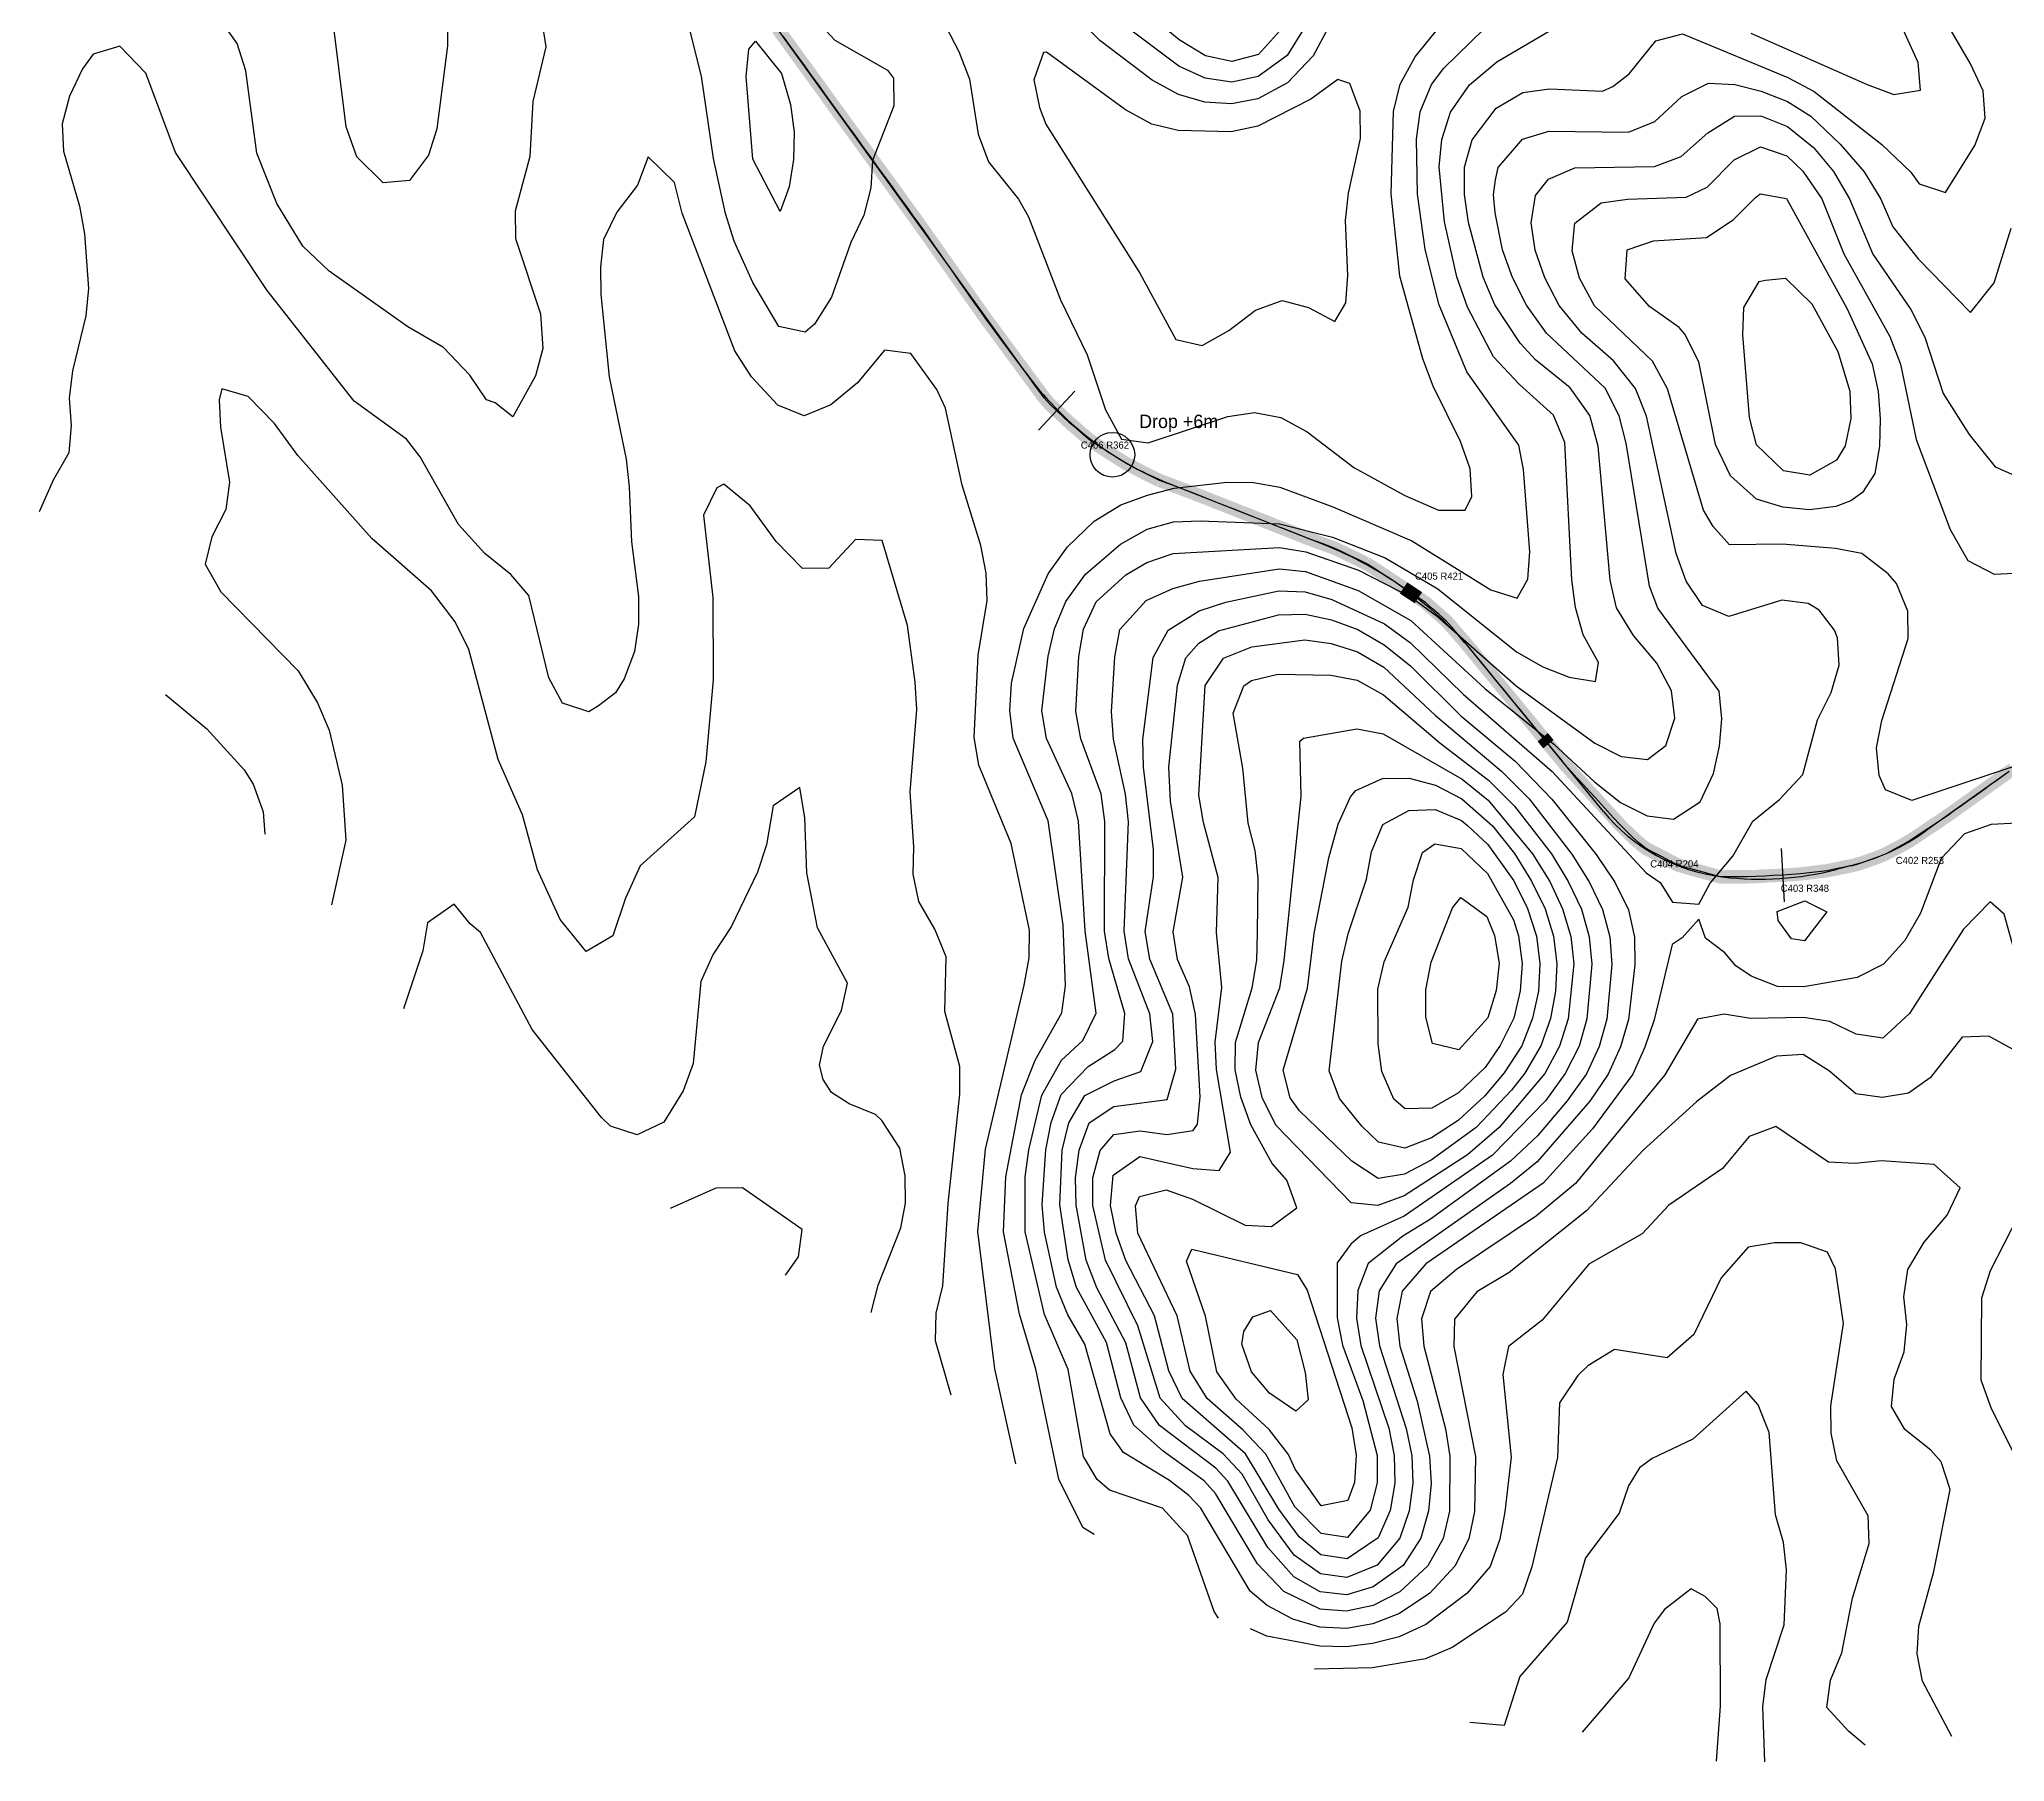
# Model space of a CAD drawing. Header units: metres. Extents: x 697254 to 930473, y 8023396 to 8227001.
# Drawn here: x 747566 to 749770, y 8187150 to 8189080 of the extents above; entities that cross this region are included whole.
import ezdxf

# ---------------------------------------------------------------- set-up
doc = ezdxf.new("R2010")
doc.units = ezdxf.units.M
for name, color, linetype in [('ALIGNMENT_FITTED', 4, 'Continuous'), ('CENTRELINE', 7, 'Continuous'), ('CHAINAGE', 7, 'Continuous'), ('CONTOUR_10M', 33, 'Continuous'), ('CONTOUR_INDEX_50M', 34, 'Continuous'), ('CURVE_LABELS', 4, 'Continuous'), ('GRADE_0-4', 3, 'Continuous'), ('GRADE_4-6', 2, 'Continuous'), ('GRADE_6-8', 30, 'Continuous'), ('GRADE_GT8', 1, 'Continuous'), ('PROFILE_FLAGS', 6, 'Continuous')]:
    doc.layers.add(name, color=color, linetype=linetype)

msp = doc.modelspace()

# ---------------------------------------------------------------- linework, layer by layer
at = {"layer": 'ALIGNMENT_FITTED'}
for p, q in [((748671.8, 8188707.4), (748247.4, 8189295.5)), ((749006, 8188514.1), (748832.4, 8188582.6)), ((749319.8, 8188214.9), (749177.3, 8188389.1)), ((749774.7, 8188259.5), (749681.3, 8188193)), ((749597.3, 8188154), (749581, 8188149.8))]:
    msp.add_line(p, q, dxfattribs=at)
for centre, radius, start, end in [((748965.1, 8188919), 361.6, -144.184, -111.5253), ((748851.5, 8188122.6), 420.9, 39.2849, 68.4747), ((749477.8, 8188344.3), 204.2, -140.7151, -96.8638), ((749534.8, 8188398.8), 252.6, -75.6596, -54.5382), ((749495, 8188486.5), 347.5, -96.8638, -75.6596)]:
    msp.add_arc(centre, radius, start, end, dxfattribs=at)
at = {"layer": 'CENTRELINE'}
msp.add_polyline3d([(749770.5, 8188256.6, 1098.7), (749762.4, 8188250.8, 1098.5), (749754.2, 8188245, 1098.2), (749746.1, 8188239.1, 1097.7), (749737.9, 8188233.3, 1097.1), (749729.8, 8188227.5, 1096.4), (749721.7, 8188221.7, 1095.6), (749713.5, 8188215.8, 1095), (749705.4, 8188210.1, 1094.5), (749697.1, 8188204.5, 1094.4), (749688.7, 8188198.9, 1094.6), (749680.4, 8188193.4, 1095.1), (749672.1, 8188187.8, 1096.3), (749663.8, 8188182.2, 1097.6), (749655.1, 8188177.3, 1098), (749646.3, 8188172.6, 1098.6), (749637.5, 8188167.9, 1099.6), (749628.3, 8188163.9, 1099.5), (749618.9, 8188160.5, 1099), (749609.5, 8188157.2, 1098.6), (749599.9, 8188154.5, 1098.2), (749590.1, 8188152.5, 1097.7), (749580.3, 8188150.4, 1097.3), (749570.5, 8188148.4, 1097.1), (749560.5, 8188147.2, 1097), (749550.6, 8188146, 1096.9), (749540.7, 8188144.8, 1097.1), (749530.7, 8188144.1, 1097.4), (749520.7, 8188143.5, 1097.8), (749510.7, 8188143, 1097.3), (749500.7, 8188142.5, 1096.3), (749490.8, 8188141.9, 1095.2), (749480.8, 8188141.6, 1093.8), (749470.8, 8188141.6, 1092.3), (749460.8, 8188141.6, 1090.7), (749450.8, 8188141.5, 1089.7), (749441.1, 8188144.2, 1088.8), (749431.5, 8188146.9, 1087.8), (749421.8, 8188149.5, 1087), (749412.2, 8188152.2, 1086.5), (749402.6, 8188155.1, 1086.1), (749393.8, 8188159.7, 1085.6), (749384.9, 8188164.4, 1085.3), (749376, 8188169, 1084.7), (749367.1, 8188173.6, 1084.2), (749359.4, 8188179.8, 1084.5), (749352.1, 8188186.6, 1084.4), (749344.8, 8188193.5, 1084.1), (749337.7, 8188200.6, 1083.6), (749331, 8188207.9, 1083.6), (749324.3, 8188215.3, 1083.4), (749317.5, 8188222.7, 1083.1), (749310.8, 8188230.1, 1082.5), (749304, 8188237.5, 1082.3), (749297.3, 8188244.9, 1082.2), (749290.5, 8188252.3, 1082.2), (749283.8, 8188259.7, 1082.2), (749277.1, 8188267.1, 1082.1), (749270.8, 8188274.9, 1081.7), (749264.4, 8188282.6, 1081.2), (749258.1, 8188290.3, 1080.5), (749251.8, 8188298.1, 1079.9), (749245.4, 8188305.8, 1079.1), (749239.1, 8188313.6, 1078.2), (749232.8, 8188321.3, 1077.1), (749226.4, 8188329.1, 1076.1), (749220.1, 8188336.8, 1074.8), (749213.8, 8188344.5, 1073.7), (749207.4, 8188352.3, 1072.2), (749201.1, 8188360, 1071.7), (749194.8, 8188367.8, 1071.4), (749188.4, 8188375.5, 1071.2), (749182.1, 8188383.3, 1071.2), (749175.8, 8188391, 1070.6), (749169.4, 8188398.7, 1070), (749163, 8188406.4, 1069.5), (749156.4, 8188413.9, 1069.1), (749149.9, 8188421.5, 1068.9), (749143.2, 8188428.9, 1068.5), (749135.6, 8188435.5, 1068.3), (749128.1, 8188442.1, 1067.9), (749120.6, 8188448.7, 1067.5), (749112.4, 8188454.4, 1067.5), (749104.1, 8188460, 1067.4), (749095.8, 8188465.5, 1067.3), (749087.4, 8188471, 1067.1), (749079.1, 8188476.6, 1066.8), (749070.8, 8188482.1, 1066.3), (749062.4, 8188487.6, 1065.3), (749053.9, 8188492.8, 1064.4), (749044.9, 8188497.2, 1063.7), (749035.9, 8188501.6, 1063.3), (749026.9, 8188506, 1062.8), (749017.9, 8188510.2, 1062.5), (749008.5, 8188513.6, 1062.7), (748999.1, 8188517, 1062.8), (748989.7, 8188520.5, 1062.6), (748980.4, 8188524.2, 1062), (748971.1, 8188527.9, 1061.1), (748961.8, 8188531.6, 1060.1), (748952.5, 8188535.2, 1058.8), (748943.2, 8188538.9, 1057.4), (748933.9, 8188542.6, 1057), (748924.6, 8188546.2, 1056.6), (748915.3, 8188549.9, 1055.8), (748905.9, 8188553.6, 1054.9), (748896.6, 8188557.3, 1053.8), (748887.3, 8188560.9, 1052.8), (748878, 8188564.6, 1051.8), (748868.7, 8188568.3, 1050.6), (748859.4, 8188571.9, 1049.6), (748850, 8188575.4, 1049.1), (748840.7, 8188579, 1048.5), (748831.3, 8188582.5, 1047.3), (748822, 8188586, 1046), (748813, 8188590.3, 1044.6), (748804.1, 8188594.9, 1044.6), (748795.2, 8188599.5, 1044.5), (748786.3, 8188604.1, 1044.5), (748777.7, 8188609.3, 1044.5), (748769.3, 8188614.7, 1044.4), (748760.9, 8188620.1, 1044.4), (748752.5, 8188625.5, 1044.3), (748744.1, 8188631, 1044.3), (748736.6, 8188637.5, 1044.3), (748729, 8188644.1, 1044.2), (748721.4, 8188650.6, 1045.2), (748714.1, 8188657.4, 1045.7), (748706.8, 8188664.3, 1046.1), (748699.4, 8188671.1, 1046.5), (748692.9, 8188678.6, 1047.1), (748687, 8188686.6, 1047.4), (748681, 8188694.7, 1047.6), (748675.1, 8188702.7, 1047.6), (748669.2, 8188710.8, 1047.6), (748663.2, 8188718.8, 1047.6), (748657.3, 8188726.9, 1047.6), (748651.4, 8188734.9, 1047.6), (748645.4, 8188743, 1047.6), (748639.5, 8188751, 1047.7), (748633.5, 8188759.1, 1047.9), (748627.6, 8188767.1, 1047.7), (748621.8, 8188775.3, 1047.7), (748616, 8188783.5, 1047.8), (748610.3, 8188791.6, 1048), (748604.5, 8188799.8, 1048.2), (748598.8, 8188808, 1048.1), (748593, 8188816.2, 1048), (748587.3, 8188824.4, 1048.1), (748581.5, 8188832.6, 1048.4), (748575.8, 8188840.8, 1048.8), (748570, 8188849, 1048.8), (748564.3, 8188857.1, 1048.6), (748558.5, 8188865.3, 1048.4), (748552.7, 8188873.5, 1048.5), (748546.9, 8188881.6, 1048.8), (748541, 8188889.7, 1048.6), (748535.1, 8188897.8, 1048.3), (748529.3, 8188905.9, 1048.2), (748523.4, 8188914, 1048.2), (748517.5, 8188922.1, 1048.4), (748511.6, 8188930.2, 1048.7), (748505.8, 8188938.3, 1049), (748499.9, 8188946.4, 1049.3), (748494, 8188954.5, 1049.9), (748488.2, 8188962.6, 1050.2), (748482.3, 8188970.7, 1050.6), (748476.4, 8188978.8, 1051.3), (748470.5, 8188986.9, 1051.9), (748464.7, 8188995, 1052.4), (748458.8, 8189003.1, 1052.7), (748452.9, 8189011.2, 1053.4), (748447.1, 8189019.3, 1054), (748441.2, 8189027.4, 1054.4), (748435.3, 8189035.5, 1054.7), (748429.5, 8189043.6, 1054.5), (748423.6, 8189051.7, 1055.1), (748417.7, 8189059.8, 1055.9), (748411.8, 8189067.9, 1056.7), (748406, 8189076, 1057.1), (748400.1, 8189084.1, 1057.2)], dxfattribs=at)
at = {"layer": 'CHAINAGE'}
for p, q in [((748727.2, 8188686.2), (748686.4, 8188642.3)), ((749519.1, 8188173.5), (749522.4, 8188113.6))]:
    msp.add_line(p, q, dxfattribs=at)
at = {"layer": 'CONTOUR_10M'}
for points, elevation in [([(748577.3, 8189104.8), (748597, 8189066.7), (748609.3, 8189035.8), (748618.7, 8188974.2), (748630.5, 8188943.3), (748664.1, 8188901.2), (748675.4, 8188881.3), (748711.3, 8188788.6), (748741.1, 8188726.8), (748761.5, 8188665), (748779.7, 8188632.4), (748809.4, 8188628.2), (748898.8, 8188657.7), (748928.5, 8188662), (748958.1, 8188656.7), (748987.6, 8188640.3), (749040.1, 8188600.3), (749097, 8188568.9), (749135.1, 8188552.6), (749164.8, 8188552.5), (749172.1, 8188568.1), (749170.3, 8188598.8), (749159.4, 8188629.7), (749129.1, 8188691.6), (749117.4, 8188722.4), (749091.5, 8188815), (749082, 8188907.4), (749084.5, 8188999.6), (749092, 8189030.3), (749108.9, 8189060.8), (749182.4, 8189152.2)], 1040), ([(749782.5, 8187946), (749751.8, 8187962.8), (749722.1, 8187961.8), (749686.1, 8187916.3), (749662, 8187899.2), (749632.2, 8187894.3), (749602.6, 8187898.3), (749573.2, 8187923.6), (749543.7, 8187942.5), (749514, 8187940.6), (749462.4, 8187918.9), (749424.4, 8187889.6), (749364.4, 8187835.3), (749300.9, 8187767), (749214.3, 8187698.2), (749177.8, 8187676.2), (749152.8, 8187645.7), (749152.1, 8187614.9), (749176.4, 8187491.6), (749175.1, 8187430.2), (749169, 8187399.5), (749153.3, 8187368.9), (749125.1, 8187338.5), (749091.2, 8187315.8), (749061.4, 8187304.2), (749031.6, 8187298.8), (749002, 8187300.4), (748971.6, 8187309.5), (748942.9, 8187324.7), (748923.9, 8187340.8), (748868.3, 8187433.7), (748855.2, 8187448.1), (748833.4, 8187464.8), (748781.7, 8187496.2), (748766.9, 8187517.2), (748738.4, 8187617.6), (748719.4, 8187650.7), (748706.8, 8187681.6), (748693.1, 8187743.2), (748690.7, 8187774), (748694.6, 8187835.5), (748700.6, 8187866.1), (748711.9, 8187897.4), (748742, 8187929), (748771.9, 8187948), (748781, 8187957.5), (748783.2, 8187988.2), (748765.3, 8188049.9), (748760.5, 8188080.7), (748760.8, 8188203.7), (748756.6, 8188234.5), (748734, 8188296.3), (748728.5, 8188327.1), (748731.7, 8188388.6), (748736.9, 8188419.3), (748751.3, 8188449.9), (748784.5, 8188480.2), (748807.8, 8188494.1), (748837.6, 8188504), (748956.5, 8188510.9), (748986.1, 8188506.1), (749045.2, 8188485.4), (749104.3, 8188455), (749133.7, 8188433.4), (749221.9, 8188355.7), (749310.2, 8188291.3), (749339.7, 8188276.4), (749369.4, 8188273.2), (749389.6, 8188288.8), (749399.7, 8188319.4), (749396.1, 8188350.2), (749379.7, 8188381.1), (749353.4, 8188412.2), (749334.5, 8188443.2), (749327.4, 8188474), (749314, 8188624.5), (749304.7, 8188658.8), (749282.7, 8188689.8), (749243.8, 8188721), (749226.3, 8188739.8), (749198.2, 8188783), (749184.9, 8188813.9), (749168.5, 8188875.3), (749164, 8188906.4), (749164.1, 8188937.2), (749172.5, 8188967.8), (749199.6, 8189003.4), (749229.5, 8189020.9), (749259.3, 8189024.9), (749318.6, 8189022.5), (749330.4, 8189027.5), (749348.5, 8189041.7), (749378.6, 8189078.6), (749408.4, 8189086.8), (749526.6, 8189037.7), (749556.1, 8189022), (749632.1, 8188962.6), (749664.5, 8188931.4), (749673.7, 8188918.3), (749703.3, 8188908.9), (749736, 8188961.4), (749747.6, 8188992), (749745.7, 8189022.8), (749730.8, 8189053.7), (749676.3, 8189147.7)], 1070), ([(749010.7, 8189092.7), (748994.3, 8189062.1), (748965.5, 8189031.7), (748932.5, 8189013.7), (748902.8, 8189008.1), (748873.1, 8189009.9), (748843.5, 8189018.5), (748814, 8189034.6), (748755.2, 8189079.3), (748696.5, 8189138.3)], 1040), ([(748959.9, 8189093.3), (748933.1, 8189063.4), (748903.3, 8189055.5), (748873.7, 8189061.9), (748844.2, 8189079.8), (748788.7, 8189126)], 1060), ([(749485, 8189087.3), (749615.6, 8189029.8), (749645.2, 8189018.5), (749675.3, 8189023.6), (749672.8, 8189054.3), (749644.8, 8189116.2)], 1060), ([(748024, 8189104), (748024, 8189073.2), (748011.8, 8188980), (748002.5, 8188950.5), (747981.4, 8188922.1), (747951.7, 8188919.6), (747922.4, 8188948.6), (747910.2, 8188982.3), (747895.1, 8189105.5)], 1060), ([(748888.4, 8187310.4), (748883.4, 8187317.9), (748853.5, 8187403.1), (748825.4, 8187433.8), (748766.2, 8187454.2), (748752.3, 8187465.8), (748737, 8187491.8), (748719.6, 8187589.2), (748693.3, 8187651), (748671.4, 8187743.5), (748671.6, 8187805), (748675.5, 8187835.7), (748690.3, 8187897), (748712.4, 8187936.2), (748736.3, 8187958), (748751.2, 8187988.6), (748738.7, 8188081), (748731.3, 8188204.1), (748724, 8188234.9), (748695.3, 8188296.7), (748690.4, 8188327.6), (748697.5, 8188389), (748704.5, 8188419.7), (748717.2, 8188450.3), (748739, 8188480.8), (748778.4, 8188514.4), (748808.3, 8188531.3), (748838, 8188539.5), (748867.7, 8188540.7), (748956.8, 8188537.5), (749016, 8188522.5), (749075.1, 8188499.2), (749134.1, 8188464.4), (749222.3, 8188393.7), (749251.8, 8188377), (749281.4, 8188365.6), (749311, 8188360.6), (749314.2, 8188381.9), (749297.2, 8188412.8), (749288.6, 8188443.7), (749284.4, 8188474.5), (749276.5, 8188628.4), (749263.9, 8188659.3), (749225.8, 8188693.4), (749196.4, 8188724.7), (749167.4, 8188780.3), (749155.4, 8188814.3), (749141.8, 8188875.9), (749135.5, 8188937.5), (749138.5, 8188968.2), (749148.5, 8188998.9), (749169.8, 8189029.4), (749200.2, 8189055.4), (749289.9, 8189108)], 1060), ([(748661.2, 8187483.7), (748637.4, 8187590.1), (748618.4, 8187744.1), (748627.1, 8187836.2), (748670.6, 8188020.3), (748675.9, 8188050.9), (748676.5, 8188081.7), (748655.8, 8188179), (748619.7, 8188266.9), (748614.5, 8188297.7), (748619, 8188389.9), (748628.8, 8188451.3), (748627.9, 8188482), (748622, 8188512.9), (748601, 8188580.6), (748582.3, 8188667.1), (748572.5, 8188687.8), (748543.3, 8188728.1), (748513.7, 8188732), (748483.6, 8188695.3), (748453.6, 8188670.9), (748423.8, 8188658.3), (748394.2, 8188670.5), (748364.9, 8188702.1), (748346.2, 8188731.3), (748287, 8188885.7), (748278.3, 8188919.8), (748248.9, 8188948.8), (748237.1, 8188917), (748213.7, 8188886.6), (748198.7, 8188856), (748195.5, 8188825.3), (748195.8, 8188794.5), (748205.1, 8188702.1), (748224.4, 8188609.7), (748227.5, 8188578.9), (748230.1, 8188517.3), (748238.1, 8188455.7), (748238.1, 8188425), (748233.4, 8188394.3), (748222.1, 8188363.7), (748212.4, 8188347.9), (748193.2, 8188333.2), (748182.4, 8188326.5), (748152.9, 8188336.4), (748137.6, 8188364.6), (748115.2, 8188457.1), (748095.1, 8188480.7), (748065.7, 8188504), (748036.4, 8188536.6), (747993.3, 8188612.3), (747978.1, 8188632.4), (747919.2, 8188674.9), (747821.9, 8188798.8), (747719, 8188953.7), (747685.9, 8189042.4), (747656.6, 8189072.7), (747626.8, 8189063.7), (747614.9, 8189047.2), (747600.2, 8189016.6), (747592.1, 8188985.9), (747593.5, 8188955.2), (747611.4, 8188893.4), (747616.8, 8188862.6), (747621.3, 8188801.1), (747618.4, 8188770.4), (747603.4, 8188709), (747599.9, 8188678.3), (747602.1, 8188647.5), (747599.5, 8188616.8), (747581.8, 8188586.3), (747566.3, 8188550.7)], 1040), ([(748361.9, 8189069.4), (748369.2, 8189078.4), (748398.5, 8189042), (748408.6, 8189007.3), (748412.5, 8188976.5), (748411.7, 8188945.8), (748407, 8188915.1), (748396.7, 8188887.4), (748366.2, 8188946.3), (748358.8, 8189038.7), (748361.9, 8189069.4)], 1060), ([(748695.6, 8189066.1), (748692.1, 8189065.6), (748681.4, 8189035), (748687.5, 8189004.1), (748694.7, 8188985.5), (748800, 8188818.3), (748840.4, 8188743.9), (748870, 8188737.4), (748899.9, 8188754.2), (748929.8, 8188776.9), (748959.6, 8188787.6), (748989.2, 8188780), (749018.8, 8188764.3), (749030.9, 8188784.9), (749033.1, 8188815.7), (749030.7, 8188877.2), (749033.9, 8188907.9), (749047.4, 8188969.3), (749047.2, 8189000), (749035.5, 8189030.9), (749021.9, 8189035.5), (748991.9, 8189013.5), (748932.2, 8188983.1), (748902.4, 8188976.7), (748843.1, 8188978.3), (748813.5, 8188985.5), (748784, 8189001.6), (748695.6, 8189066.1)], 1030), ([(749786.4, 8188038.2), (749769, 8188099.9), (749753.5, 8188113.7), (749723.5, 8188083), (749663, 8187988.3), (749633, 8187960.7), (749603.3, 8187965.1), (749573.8, 8187979.6), (749544.2, 8187984), (749484.8, 8187982.9), (749455.2, 8187987.8), (749425.4, 8187982), (749388.7, 8187919.8), (749288.6, 8187797.9), (749244.8, 8187761.6), (749155, 8187701.3), (749125.9, 8187676.7), (749115.9, 8187646.1), (749118.3, 8187615.3), (749142.8, 8187522.8), (749147.8, 8187492), (749147.3, 8187430.5), (749140.3, 8187399.8), (749123.1, 8187369.2), (749091.5, 8187340.2), (749061.6, 8187324.8), (749031.8, 8187318.3), (749002.2, 8187320.5), (748961.5, 8187340.4), (748932.1, 8187371.4), (748884.9, 8187450.3), (748872.2, 8187464.4), (748826.1, 8187497.6), (748793.4, 8187526.8), (748778.7, 8187557.7), (748762.6, 8187619.4), (748728.9, 8187681.3), (748719.6, 8187712.2), (748710.3, 8187773.8), (748713, 8187835.3), (748720.6, 8187865.9), (748738.5, 8187896.5), (748771.5, 8187912.9), (748801.3, 8187923.2), (748814.7, 8187957.1), (748811.2, 8187987.9), (748787.5, 8188049.7), (748782.5, 8188080.5), (748787.3, 8188203.4), (748783.9, 8188234.2), (748770.6, 8188295.9), (748768.4, 8188326.7), (748772, 8188388.1), (748777.8, 8188418.8), (748807.3, 8188451.5), (748837.2, 8188465), (748867, 8188473), (748956.2, 8188487), (748985.8, 8188483.8), (749045, 8188462.5), (749104, 8188429), (749187, 8188352.6), (749264.2, 8188290.2), (749309.7, 8188248), (749339.1, 8188225.1), (749368.7, 8188209.8), (749398.3, 8188206.3), (749428.2, 8188225.5), (749443.1, 8188257.4), (749450.1, 8188288.1), (749452.4, 8188318.8), (749449.4, 8188349.6), (749380.7, 8188442.6), (749371.6, 8188467.5), (749345.2, 8188627.6), (749337.3, 8188658.4), (749321.6, 8188689.3), (749256.1, 8188751), (749233.7, 8188782.6), (749217.8, 8188813.6), (749206.8, 8188844.4), (749198.3, 8188886.1), (749196.4, 8188906.1), (749198.7, 8188922.8), (749201.8, 8188936.7), (749228.9, 8188968.6), (749258.7, 8188977.6), (749347.8, 8188976.2), (749377.6, 8188988.2), (749407.6, 8189016.4), (749437.5, 8189031.5), (749467.1, 8189029.9), (749496.8, 8189022.5), (749526.3, 8189010.6), (749552.3, 8188994.2), (749585.1, 8188963.1), (749612, 8188932), (749630.7, 8188901.1), (749644.1, 8188870.2), (749672.7, 8188834.3), (749731.4, 8188774.1), (749757.8, 8188807.3), (749776.9, 8188868.6)], 1080), ([(749784.2, 8188201.7), (749754.5, 8188200.4), (749724.7, 8188189.9), (749698.3, 8188162.2), (749675.1, 8188101), (749657.8, 8188070.4), (749633.9, 8188043.6), (749604.1, 8188028.7), (749544.6, 8188018.3), (749514.9, 8188018.6), (749485.3, 8188030.1), (749468.1, 8188041.8), (749456, 8188056.5), (749434.4, 8188073), (749426.7, 8188094.1), (749408.1, 8188073.3), (749396.7, 8188065.9), (749376.7, 8187981.4), (749366.4, 8187950.8), (749352.9, 8187920.2), (749307.7, 8187859.2), (749252.1, 8187798.3), (749120.7, 8187707.6), (749094.2, 8187677.1), (749088.1, 8187646.4), (749091.6, 8187615.6), (749111, 8187553.9), (749125, 8187492.2), (749126.7, 8187461.5), (749123.6, 8187430.7), (749115.2, 8187400.1), (749095.4, 8187369.6), (749061.8, 8187345.5), (749032.1, 8187336.8), (749002.4, 8187340), (748972.9, 8187356.7), (748943.6, 8187389.7), (748898.6, 8187464.1), (748885.2, 8187478.6), (748822.2, 8187526.5), (748800.8, 8187557.5), (748784.3, 8187619.2), (748751.8, 8187681), (748740.1, 8187711.9), (748728.6, 8187773.6), (748728.1, 8187804.3), (748731.9, 8187835), (748743.3, 8187865.7), (748771.1, 8187884), (748830.6, 8187892.1), (748840.5, 8187926), (748837.1, 8187987.6), (748811.4, 8188049.4), (748806.1, 8188080.2), (748815.4, 8188141.6), (748815.3, 8188172.4), (748804.3, 8188264.7), (748803.4, 8188295.5), (748815, 8188387.6), (748831.8, 8188418.2), (748866.6, 8188439.8), (748896.4, 8188449.5), (748955.9, 8188462.2), (748985.6, 8188460.9), (749015.2, 8188452.6), (749074.2, 8188425.1), (749103.7, 8188403.8), (749162.4, 8188346.5), (749262.4, 8188259.5), (749367.9, 8188145.9), (749383.6, 8188135.1), (749397.2, 8188113.2), (749426.9, 8188110.9), (749439.3, 8188134.4), (749465, 8188164.9), (749487.3, 8188204), (749517.3, 8188228.1), (749543.5, 8188256.3), (749559.8, 8188317.6), (749575.1, 8188348.1), (749584, 8188378.8), (749582.3, 8188409.6), (749578.9, 8188418.2), (749561.8, 8188440.6), (749549.5, 8188448), (749519.9, 8188451.8), (749460.3, 8188433.3), (749430.7, 8188445.8), (749412.7, 8188473), (749401.3, 8188503.9), (749368.1, 8188658.1), (749355.7, 8188689), (749331.1, 8188720), (749295.7, 8188751.2), (749270.3, 8188782.2), (749254, 8188813.1), (749243.3, 8188844), (749238.7, 8188874.8), (749243.7, 8188905.5), (749258.1, 8188923.7), (749287.9, 8188936.5), (749377, 8188938), (749406.8, 8188949), (749436.8, 8188975.7), (749466.7, 8188994.2), (749496.4, 8188994.8), (749526, 8188982.9), (749555.4, 8188959.2), (749577.7, 8188932.4), (749595.8, 8188901.5), (749621.8, 8188839.7), (749664.3, 8188777.7), (749680, 8188746.7), (749700.7, 8188683.4), (749729.8, 8188637.6), (749759.1, 8188601.2), (749788.7, 8188588.2)], 1090), ([(749490, 8188902.7), (749495.4, 8188907.2), (749525.1, 8188902), (749592.9, 8188778.5), (749620.9, 8188716.7), (749627.7, 8188685.8), (749630, 8188655), (749629.3, 8188624.3), (749624.1, 8188593.6), (749610.3, 8188572.6), (749597.3, 8188563.2), (749580.5, 8188556.7), (749550.7, 8188553.1), (749521.1, 8188555.9), (749491.5, 8188565.1), (749462.1, 8188591), (749445.3, 8188626.4), (749426.6, 8188718.9), (749411, 8188749.8), (749404.6, 8188757.5), (749371.4, 8188781), (749344.2, 8188812.1), (749346.3, 8188844.4), (749376.1, 8188854.7), (749435.5, 8188858.3), (749465.4, 8188878.2), (749490, 8188902.7)], 1110), ([(749501.4, 8188810.3), (749524, 8188812.6), (749553.4, 8188783.8), (749582.5, 8188730.4), (749596.1, 8188686.2), (749597.1, 8188655.4), (749590.7, 8188624.7), (749581.1, 8188608.7), (749551.2, 8188592), (749521.5, 8188596.6), (749491.6, 8188625.9), (749483.7, 8188656.7), (749476.1, 8188749.1), (749477.3, 8188779.8), (749494.3, 8188808.9), (749501.4, 8188810.3)], 1120), ([(748588.7, 8187560.5), (748571.2, 8187621.6), (748571.8, 8187652.4), (748579.1, 8187683), (748585.1, 8187775.2), (748598.2, 8187898.1), (748598.3, 8187928.8), (748581.4, 8187990.5), (748582.9, 8188052), (748570.2, 8188082.9), (748552.2, 8188113.9), (748546, 8188144.7), (748546.9, 8188175.4), (748542.6, 8188237), (748550.1, 8188329.2), (748548.3, 8188359.9), (748539.8, 8188423.3), (748511.2, 8188518.6), (748481.5, 8188519.7), (748451.5, 8188487.8), (748421.8, 8188487.3), (748392.5, 8188517.5), (748363.2, 8188557.5), (748333.8, 8188581.6), (748325.8, 8188577.8), (748310.9, 8188547.2), (748321.4, 8188454.8), (748321.7, 8188362.5), (748313.6, 8188270.4), (748300.8, 8188209), (748239.9, 8188153.9), (748223.5, 8188117.6), (748209.3, 8188075.4), (748179.4, 8188058), (748150.1, 8188093.7), (748125, 8188149.5), (748107.9, 8188211.2), (748080.8, 8188273), (748047.9, 8188396.4), (748032.7, 8188427.3), (748005.9, 8188462.2), (747939.1, 8188520.7), (747856, 8188613.9), (747829.9, 8188649.7), (747800.5, 8188680), (747770.9, 8188688.5), (747768, 8188676.4), (747769.4, 8188645.6), (747779.6, 8188584), (747775.5, 8188553.3), (747759.8, 8188522.7), (747752.3, 8188492), (747770, 8188461.1), (747856.4, 8188372.4), (747878.3, 8188336.8), (747891.2, 8188305.9), (747905.9, 8188244.3), (747909.9, 8188182.7), (747893.8, 8188110.3)], 1030), ([(748893.9, 8188386.7), (748925.5, 8188399.6), (748985, 8188407.1), (749014.6, 8188403.3), (749044.2, 8188393.9), (749073.7, 8188376.5), (749131.6, 8188322.5), (749205.6, 8188260.1), (749236.4, 8188229), (749284.5, 8188167), (749304, 8188136), (749318.8, 8188105.1), (749326.9, 8188074.2), (749329.3, 8188043.4), (749323.5, 8187982), (749315.2, 8187951.3), (749300.7, 8187920.8), (749279.3, 8187890.3), (749245.8, 8187851.4), (749215.8, 8187822.7), (749126, 8187757.7), (749094.8, 8187738.6), (749056.1, 8187708.3), (749044.4, 8187677.7), (749042.9, 8187646.9), (749047.9, 8187616.1), (749079.3, 8187523.5), (749085.4, 8187492.7), (749086, 8187461.9), (749080.8, 8187431.2), (749067.4, 8187400.6), (749032.5, 8187377), (749002.9, 8187381.7), (748978.6, 8187401.7), (748955.9, 8187432.7), (748918.6, 8187494.6), (748847.6, 8187556.9), (748832.7, 8187587.9), (748816.4, 8187649.5), (748784.4, 8187711.4), (748773.5, 8187742.3), (748767.2, 8187773.1), (748770.3, 8187807), (748800.2, 8187828), (748859.4, 8187814.7), (748889.1, 8187812.2), (748901.6, 8187833.1), (748886.1, 8187925.5), (748884.6, 8187956.3), (748892.1, 8188017.7), (748886.2, 8188079.3), (748887.9, 8188140.8), (748871.3, 8188202.5), (748866.3, 8188233.3), (748873.5, 8188356.2), (748893.9, 8188386.7)], 1110), ([(748916.8, 8188355.7), (748925.1, 8188361.8), (748954.8, 8188368.9), (749014.2, 8188367.5), (749043.8, 8188361.9), (749073.3, 8188345.6), (749136.4, 8188291.7), (749191, 8188250), (749220.3, 8188220.7), (749261.5, 8188167.2), (749280.3, 8188136.3), (749295.2, 8188105.3), (749303.7, 8188074.5), (749306.8, 8188043.7), (749301.3, 8187982.3), (749292.5, 8187951.6), (749277.1, 8187921), (749254.8, 8187890.5), (749195.5, 8187829.7), (749096.3, 8187761.1), (749047.3, 8187739.2), (749036.6, 8187729.8), (749021.3, 8187708.7), (749021.3, 8187647.2), (749027.2, 8187616.4), (749050, 8187554.6), (749066.1, 8187492.9), (749066.1, 8187462.2), (749058.3, 8187431.5), (749032.8, 8187401.1), (749003.2, 8187405.5), (748973.8, 8187435.2), (748941.4, 8187494.3), (748915.4, 8187521.8), (748875.7, 8187556.6), (748856.6, 8187587.6), (748842, 8187649.3), (748797.8, 8187742), (748795.2, 8187772.8), (748799.7, 8187783.4), (748829.5, 8187790.7), (748859, 8187780.1), (748918.1, 8187751.1), (748947.7, 8187749.7), (748976.2, 8187770.7), (748964.9, 8187801.6), (748948.5, 8187820.4), (748924.4, 8187863.6), (748913.3, 8187894.5), (748907.1, 8187925.3), (748907.3, 8187956), (748926.2, 8188017.3), (748931.3, 8188048), (748932, 8188078.8), (748932.6, 8188140.3), (748929.3, 8188171.1), (748921.5, 8188201.9), (748915.5, 8188263.5), (748904.9, 8188325.1), (748916.8, 8188355.7)], 1120), ([(747707.7, 8188346), (747754.2, 8188307.5), (747795.8, 8188261.4), (747806, 8188245.4), (747817.2, 8188214.5), (747819.3, 8188189.3)], 1040), ([(748979.4, 8188293.5), (748983.7, 8188297.2), (749043.2, 8188307.6), (749072.8, 8188302), (749161.3, 8188251.1), (749190.7, 8188227.7), (749240.3, 8188167.5), (749259.6, 8188136.5), (749273.9, 8188105.6), (749283.1, 8188074.7), (749286.7, 8188043.9), (749280.3, 8187982.5), (749270.6, 8187951.9), (749254.3, 8187921.3), (749202.9, 8187860.4), (749167.4, 8187830), (749096.6, 8187783.8), (749066.8, 8187773.3), (749037.1, 8187776.3), (748952.7, 8187863.3), (748937.2, 8187894.2), (748930.3, 8187925), (748933.3, 8187955.7), (748957.1, 8188017), (748962, 8188047.7), (748981, 8188232), (748979.4, 8188293.5)], 1130), ([(748499, 8187653.2), (748506.6, 8187683.9), (748532.1, 8187748.1), (748537.4, 8187775.8), (748537, 8187806.5), (748531.1, 8187837.3), (748510.8, 8187868.3), (748503.9, 8187875.1), (748474.3, 8187887.3), (748454.6, 8187899.7), (748444.9, 8187914.5), (748440.9, 8187930.6), (748445.4, 8187951.9), (748465.8, 8187991.8), (748472.4, 8188022.5), (748438.9, 8188084.4), (748426.7, 8188146.1), (748424.7, 8188207.6), (748419, 8188241.6), (748389.1, 8188221), (748381.4, 8188177.3), (748371.3, 8188146.7), (748341.9, 8188085.5), (748321.7, 8188055), (748307.9, 8188024.4), (748299.2, 8187932.2), (748288.3, 8187901.6), (748266.3, 8187866.5), (748236.4, 8187852.3), (748206.8, 8187862.1), (748196.4, 8187871.9), (748119, 8187970.4), (748060.9, 8188079.1), (748049.2, 8188088.9), (748031.5, 8188111.1), (748001.6, 8188090.2), (747996.1, 8188058.7), (747974.7, 8187993.5)], 1020), ([(749036.2, 8188231.3), (749042.4, 8188238.3), (749072.3, 8188252), (749101.9, 8188252.2), (749131.5, 8188244.3), (749161.1, 8188229.1), (749195.4, 8188198.7), (749220.1, 8188167.7), (749239.3, 8188136.7), (749254.4, 8188105.8), (749263.8, 8188075), (749267.4, 8188044.2), (749266, 8188013.4), (749260.3, 8187982.7), (749249.5, 8187952.1), (749231.8, 8187921.6), (749216.7, 8187902.4), (749177.2, 8187860.7), (749126.7, 8187823.8), (749096.8, 8187808.4), (749067.1, 8187803.4), (749037.6, 8187822.8), (748978.9, 8187879.4), (748968.8, 8187893.8), (748960.7, 8187924.7), (748988.2, 8188016.6), (748995.5, 8188078), (749011.9, 8188162.8), (749022.4, 8188200.7), (749036.2, 8188231.3)], 1140), ([(749117.1, 8188168.9), (749130.8, 8188178.5), (749160.4, 8188173.5), (749189.8, 8188145.3), (749218.9, 8188093.5), (749224.7, 8188075.4), (749228.6, 8188044.6), (749226.5, 8188013.9), (749219.5, 8187983.2), (749204.2, 8187952.6), (749187.3, 8187928), (749157.3, 8187899.3), (749127.4, 8187882.2), (749097.7, 8187881.6), (749085, 8187892.5), (749071.3, 8187923.4), (749067.2, 8187954.2), (749066.9, 8188015.7), (749073.9, 8188046.4), (749100.9, 8188107.6), (749106.8, 8188138.3), (749117.1, 8188168.9)], 1160), ([(749150.7, 8188107), (749159.8, 8188118.3), (749189.2, 8188097.2), (749197.8, 8188075.7), (749202.8, 8188044.9), (749199.4, 8188014.2), (749190.4, 8187983.5), (749157.8, 8187947.5), (749128.2, 8187954.6), (749120.8, 8187984.3), (749120.9, 8188015.1), (749126.8, 8188045.8), (749150.7, 8188107)], 1170), ([(749710.4, 8187178), (749677.5, 8187239.9), (749671.4, 8187270.7), (749673.3, 8187301.4), (749690.3, 8187362.7), (749708.5, 8187454.8), (749698.6, 8187485.6), (749687, 8187498.9), (749657.6, 8187522.1), (749642.9, 8187547.8), (749645.8, 8187578.5), (749656.9, 8187609.1), (749660.1, 8187639.9), (749656.7, 8187670.6), (749661.2, 8187701.3), (749679.5, 8187731.9), (749705.2, 8187762.3), (749719.6, 8187792.9), (749690.7, 8187819.2), (749631.4, 8187823.3), (749601.7, 8187820.2), (749572, 8187821.7), (749513.1, 8187861.8), (749483.3, 8187850.4), (749453.2, 8187814.8), (749393.3, 8187773.6), (749363.3, 8187741.3), (749303.5, 8187707.2), (749251.1, 8187644.6), (749213.4, 8187615.2), (749206.9, 8187583.6), (749216.2, 8187491.2), (749209.2, 8187429.8), (749203.8, 8187399.1), (749192.7, 8187368.5), (749166.7, 8187338), (749120.7, 8187303.5), (749090.9, 8187289.7), (749061.1, 8187282), (749031.4, 8187278.5), (749001.7, 8187279.3), (748942.5, 8187290.4), (748924.1, 8187298.4)], 1060), ([(748403, 8187695.1), (748417.6, 8187715.6), (748421.7, 8187746.3), (748354.5, 8187792.9), (748324.8, 8187792.7), (748273.7, 8187769.9)], 1010), ([(749785.2, 8187484.6), (749754.4, 8187546.5), (749743.1, 8187577.4), (749744.1, 8187669.6), (749753.7, 8187700.3), (749785, 8187761.4)], 1070), ([(748852.5, 8187710.6), (748858.4, 8187724.1), (748976.8, 8187695.8), (748987.8, 8187678.3), (749037.9, 8187524), (749042.6, 8187493.2), (749040.8, 8187462.5), (749033.3, 8187442.4), (749003.5, 8187436.6), (748974.3, 8187477.6), (748966.9, 8187494.1), (748945.1, 8187522.2), (748908.2, 8187556.2), (748886.5, 8187586.7), (748873.6, 8187648.9), (748852.5, 8187710.6)], 1130), ([(748926.6, 8187648.3), (748946.7, 8187655.4), (748976, 8187622.7), (748985.5, 8187586.1), (748988.9, 8187555.3), (748975, 8187542.6), (748945.6, 8187562.9), (748925.2, 8187586.8), (748914.5, 8187617.7), (748916.7, 8187631.8), (748926.6, 8187648.3)], 1140), ([(749500.8, 8187149.6), (749498.6, 8187211.2), (749502.4, 8187241.9), (749522.3, 8187303.2), (749525.2, 8187364.6), (749521.7, 8187395.4), (749512.8, 8187426.3), (749505.6, 8187518.6), (749493.3, 8187549.5), (749480, 8187565.1), (749420, 8187511.3), (749374.5, 8187489.4), (749360.3, 8187478.9), (749348.1, 8187458.9), (749337.6, 8187428.3), (749299.7, 8187378.1), (749279.3, 8187305.9), (749226, 8187245.1), (749208.5, 8187190.3), (749170, 8187193.4)], 1040), ([(749446.5, 8187150.3), (749450.9, 8187211.7), (749450.6, 8187304), (749447.5, 8187321.2), (749433.9, 8187334.9), (749418.1, 8187343.5), (749388.1, 8187320.3), (749376.6, 8187304.8), (749348.4, 8187243.6), (749296.1, 8187182.7)], 1030)]:
    msp.add_lwpolyline(points, dxfattribs=dict(at, elevation=elevation))
at = {"layer": 'CONTOUR_INDEX_50M'}
for points, elevation in [([(748129.5, 8189102.8), (748134.3, 8189072), (748119.5, 8189010.6), (748116.1, 8188949.2), (748099.8, 8188887.9), (748100.2, 8188857.1), (748128.2, 8188772.7), (748130.8, 8188733.7), (748122.6, 8188703.1), (748097.2, 8188657.3), (748077.2, 8188672.9), (748067.7, 8188676.4), (748049, 8188703.9), (748019.3, 8188735), (747979.6, 8188758.2), (747891.2, 8188820.4), (747861.8, 8188848.7), (747832.7, 8188896.3), (747810.2, 8188952.7), (747798, 8189045.1), (747788.2, 8189075.9), (747744.5, 8189137.9)], 1050), ([(748428.9, 8189110.8), (748458.3, 8189079.4), (748517.3, 8189046), (748523.8, 8189036.8), (748524.2, 8189006), (748500.3, 8188944.8), (748498.6, 8188914.1), (748490.7, 8188883.4), (748476, 8188852.8), (748454.6, 8188791.5), (748435.3, 8188761), (748424.8, 8188752.3), (748395.2, 8188758.6), (748366.1, 8188807.8), (748345.4, 8188854.3), (748335.5, 8188885.2), (748322.1, 8188946.8), (748308.8, 8189039.2), (748285.6, 8189131.8)], 1050), ([(748749, 8187404.3), (748736, 8187412), (748709.2, 8187466.3), (748683.5, 8187589.6), (748665.2, 8187651.3), (748647.4, 8187743.7), (748649.9, 8187805.2), (748667.3, 8187897.3), (748682.7, 8187936), (748712.6, 8187989), (748716.7, 8188019.7), (748714.1, 8188087.5), (748697.3, 8188204.5), (748658.1, 8188297.2), (748654.2, 8188328), (748656.4, 8188358.7), (748670.2, 8188420), (748697.5, 8188481.2), (748719, 8188511.6), (748749, 8188540.3), (748778.9, 8188558.6), (748808.7, 8188569.5), (748838.5, 8188577.2), (748897.9, 8188584), (748927.6, 8188583.8), (748957.2, 8188578.5), (749016.4, 8188556.3), (749105, 8188518.2), (749193.4, 8188463.2), (749223, 8188454), (749235.2, 8188475.1), (749237.2, 8188505.8), (749230.1, 8188598.1), (749225, 8188625.5), (749166.6, 8188707.6), (749135.2, 8188783.7), (749119.8, 8188845.4), (749111.4, 8188907), (749110.2, 8188968.6), (749114.4, 8188999.3), (749127.2, 8189029.9), (749140.8, 8189048.3), (749215.5, 8189121.1)], 1050), ([(748984.5, 8189093), (748965.4, 8189062.5), (748932.8, 8189038.7), (748903.1, 8189032.5), (748873.4, 8189037), (748843.9, 8189050.3), (748784, 8189095.3)], 1050), ([(749814.8, 8188276.8), (749665.7, 8188227.1), (749636.2, 8188239.1), (749629.1, 8188255.3), (749625.9, 8188286.1), (749631.8, 8188316.7), (749661.3, 8188408.7), (749661.2, 8188439.4), (749648.2, 8188470.3), (749639, 8188481.1), (749609.5, 8188503.9), (749579.9, 8188509.6), (749520.6, 8188514.6), (749461.2, 8188513.8), (749442.9, 8188534.2), (749432, 8188552.6), (749391.7, 8188688.5), (749374.8, 8188719.5), (749309.9, 8188781.7), (749293.1, 8188812.7), (749284.6, 8188843.5), (749287.2, 8188871.2), (749287.6, 8188874.3), (749317.2, 8188897), (749346.9, 8188901.2), (749412.4, 8188903.6), (749436.1, 8188914.8), (749466.2, 8188945.3), (749496, 8188959.8), (749525.6, 8188949.9), (749543.5, 8188932.8), (749564.8, 8188901.8), (749589.3, 8188840), (749641, 8188747.2), (749652.7, 8188716.3), (749670.4, 8188632), (749708.5, 8188531.1), (749728.2, 8188496.1), (749757.7, 8188481), (749817.1, 8188484)], 1100), ([(748888.1, 8188417.5), (748955.6, 8188435.4), (748985.3, 8188436.1), (749014.9, 8188429.6), (749044.5, 8188418.8), (749074, 8188401.8), (749103.4, 8188378.2), (749160.1, 8188322.2), (749220.9, 8188271.1), (749261.8, 8188228.7), (749311.6, 8188166.7), (749332.6, 8188135.7), (749347.9, 8188104.7), (749354.7, 8188073.9), (749355.2, 8188043.1), (749347.8, 8187981.7), (749339, 8187951.1), (749325.3, 8187920.5), (749304.6, 8187890), (749245.4, 8187822), (749215.5, 8187797.7), (749087.3, 8187707.9), (749068.4, 8187677.4), (749064.3, 8187646.7), (749068.8, 8187615.9), (749098.6, 8187523.3), (749105, 8187492.5), (749106.1, 8187461.7), (749102.1, 8187431), (749091.6, 8187400.4), (749066, 8187369.9), (749032.3, 8187356.2), (749002.6, 8187360.2), (748973.2, 8187381.2), (748944, 8187420.9), (748914.9, 8187471.8), (748893.5, 8187494.9), (748851.4, 8187526.1), (748822.8, 8187557.2), (748798, 8187638.1), (748761.6, 8187711.7), (748747.5, 8187773.3), (748747.3, 8187804.1), (748755.8, 8187834.8), (748770.8, 8187852.9), (748800.5, 8187856.7), (748830.2, 8187852.6), (748859.9, 8187857.4), (748864.9, 8187864.3), (748867.9, 8187895), (748862.4, 8187987.3), (748855.7, 8188018.1), (748842.2, 8188049), (748837.3, 8188079.8), (748848.4, 8188141.2), (748834.5, 8188226.6), (748832.7, 8188264.4), (748842.4, 8188356.6), (748851.8, 8188387.2), (748866.2, 8188403.5), (748888.1, 8188417.5)], 1100), ([(749072.4, 8188200.2), (749101.5, 8188216.1), (749131.2, 8188216.9), (749160.8, 8188204.7), (749167.4, 8188199.1), (749190.2, 8188177.7), (749219.5, 8188137), (749234.6, 8188106), (749244.7, 8188075.2), (749248.7, 8188044.4), (749246.9, 8188013.6), (749240.2, 8187983), (749228.3, 8187952.3), (749208.6, 8187921.8), (749186.9, 8187896.1), (749156.9, 8187868.5), (749127, 8187849.1), (749097.2, 8187837.5), (749067.6, 8187844), (749048.9, 8187862.1), (749023.9, 8187893.2), (749012.4, 8187924.1), (749026.7, 8188046.9), (749033.5, 8188077.6), (749054.2, 8188138.9), (749059.8, 8188169.6), (749072.4, 8188200.2)], 1150), ([(749514.6, 8188102.8), (749545.7, 8188114.7), (749570.1, 8188102.2), (749545.2, 8188069.8), (749530.5, 8188071.9), (749515.8, 8188092.6), (749514.6, 8188102.8)], 1100), ([(749613.4, 8187168.2), (749594.4, 8187183.7), (749570.1, 8187210.3), (749574.2, 8187241.1), (749587, 8187271.7), (749598.9, 8187333), (749617.8, 8187394.3), (749616.7, 8187425.1), (749581.5, 8187487), (749575, 8187517.8), (749574.7, 8187548.6), (749588.9, 8187640.7), (749580.1, 8187702.3), (749570.9, 8187721), (749541.3, 8187731.4), (749511.6, 8187731.4), (749481.9, 8187726.5), (749451.8, 8187691.9), (749421.3, 8187628.4), (749391.4, 8187602.2), (749332.1, 8187611.9), (749302.2, 8187593.3), (749291.2, 8187582.6), (749270.4, 8187552.1), (749268.3, 8187490.6), (749239.5, 8187367.9), (749229.1, 8187337.3), (749210, 8187317.1), (749150.1, 8187277.5), (749120.3, 8187264.9), (749060.8, 8187254.7), (748995.9, 8187253.4)], 1050)]:
    msp.add_lwpolyline(points, dxfattribs=dict(at, elevation=elevation))
at = {"layer": 'GRADE_0-4', "const_width": 15}
for points in [[(748435.3, 8189035.5), (748429.5, 8189043.6), (748423.6, 8189051.7), (748417.7, 8189059.8), (748411.8, 8189067.9), (748406, 8189076), (748400.1, 8189084.1), (748394.2, 8189092.2)], [(748795.2, 8188599.5), (748786.3, 8188604.1), (748777.7, 8188609.3), (748769.3, 8188614.7), (748760.9, 8188620.1), (748752.5, 8188625.5), (748744.1, 8188631), (748736.6, 8188637.5), (748729, 8188644.1), (748721.4, 8188650.6), (748714.1, 8188657.4), (748706.8, 8188664.3), (748699.4, 8188671.1), (748692.9, 8188678.6), (748687, 8188686.6), (748681, 8188694.7), (748675.1, 8188702.7), (748669.2, 8188710.8), (748663.2, 8188718.8), (748657.3, 8188726.9), (748651.4, 8188734.9), (748645.4, 8188743), (748639.5, 8188751), (748633.5, 8188759.1), (748627.6, 8188767.1), (748621.8, 8188775.3), (748616, 8188783.5), (748610.3, 8188791.6), (748604.5, 8188799.8), (748598.8, 8188808), (748593, 8188816.2), (748587.3, 8188824.4), (748581.5, 8188832.6), (748575.8, 8188840.8), (748570, 8188849), (748564.3, 8188857.1), (748558.5, 8188865.3), (748552.7, 8188873.5), (748546.9, 8188881.6), (748541, 8188889.7), (748535.1, 8188897.8), (748529.3, 8188905.9), (748523.4, 8188914), (748517.5, 8188922.1), (748511.6, 8188930.2), (748505.8, 8188938.3), (748499.9, 8188946.4), (748494, 8188954.5), (748488.2, 8188962.6), (748482.3, 8188970.7), (748476.4, 8188978.8), (748470.5, 8188986.9)], [(749095.8, 8188465.5), (749087.4, 8188471), (749079.1, 8188476.6), (749070.8, 8188482.1), (749062.4, 8188487.6), (749053.9, 8188492.8)], [(749149.9, 8188421.5), (749143.2, 8188428.9), (749135.6, 8188435.5), (749128.1, 8188442.1), (749120.6, 8188448.7), (749112.4, 8188454.4)], [(749359.4, 8188179.8), (749352.1, 8188186.6), (749344.8, 8188193.5), (749337.7, 8188200.6), (749331, 8188207.9), (749324.3, 8188215.3), (749317.5, 8188222.7), (749310.8, 8188230.1), (749304, 8188237.5), (749297.3, 8188244.9), (749290.5, 8188252.3)], [(749778.8, 8188262.1), (749770.5, 8188256.6), (749762.4, 8188250.8), (749754.2, 8188245), (749746.1, 8188239.1), (749737.9, 8188233.3), (749729.8, 8188227.5), (749721.7, 8188221.7), (749713.5, 8188215.8), (749705.4, 8188210.1), (749697.1, 8188204.5), (749688.7, 8188198.9), (749680.4, 8188193.4), (749672.1, 8188187.8), (749663.8, 8188182.2), (749655.1, 8188177.3), (749646.3, 8188172.6), (749637.5, 8188167.9), (749628.3, 8188163.9), (749618.9, 8188160.5), (749609.5, 8188157.2), (749599.9, 8188154.5), (749590.1, 8188152.5), (749580.3, 8188150.4), (749570.5, 8188148.4), (749560.5, 8188147.2), (749550.6, 8188146)]]:
    msp.add_lwpolyline(points, dxfattribs=at)
at = {"layer": 'GRADE_4-6', "const_width": 15}
for points in [[(748470.5, 8188986.9), (748464.7, 8188995), (748458.8, 8189003.1), (748452.9, 8189011.2), (748447.1, 8189019.3), (748441.2, 8189027.4), (748435.3, 8189035.5)], [(748822, 8188586), (748813, 8188590.3), (748804.1, 8188594.9), (748795.2, 8188599.5)], [(749053.9, 8188492.8), (749044.9, 8188497.2), (749035.9, 8188501.6), (749026.9, 8188506), (749017.9, 8188510.2), (749008.5, 8188513.6), (748999.1, 8188517)], [(749112.4, 8188454.4), (749104.1, 8188460), (749095.8, 8188465.5)], [(749182.1, 8188383.3), (749175.8, 8188391), (749169.4, 8188398.7), (749163, 8188406.4), (749156.4, 8188413.9), (749149.9, 8188421.5)], [(749251.8, 8188298.1), (749245.4, 8188305.8), (749239.1, 8188313.6), (749232.8, 8188321.3)], [(749290.5, 8188252.3), (749283.8, 8188259.7), (749277.1, 8188267.1), (749270.8, 8188274.9), (749264.4, 8188282.6), (749258.1, 8188290.3)], [(749384.9, 8188164.4), (749376, 8188169), (749367.1, 8188173.6), (749359.4, 8188179.8)], [(749550.6, 8188146), (749540.7, 8188144.8), (749530.7, 8188144.1), (749520.7, 8188143.5), (749510.7, 8188143)]]:
    msp.add_lwpolyline(points, dxfattribs=at)
at = {"layer": 'GRADE_6-8', "const_width": 15}
for points in [[(748868.7, 8188568.3), (748859.4, 8188571.9), (748850, 8188575.4), (748840.7, 8188579), (748831.3, 8188582.5), (748822, 8188586)], [(748999.1, 8188517), (748989.7, 8188520.5), (748980.4, 8188524.2), (748971.1, 8188527.9), (748961.8, 8188531.6), (748952.5, 8188535.2), (748943.2, 8188538.9), (748933.9, 8188542.6), (748924.6, 8188546.2), (748915.3, 8188549.9)], [(749232.8, 8188321.3), (749226.4, 8188329.1), (749220.1, 8188336.8), (749213.8, 8188344.5), (749207.4, 8188352.3), (749201.1, 8188360), (749194.8, 8188367.8), (749188.4, 8188375.5), (749182.1, 8188383.3)], [(749258.1, 8188290.3), (749251.8, 8188298.1)], [(749510.7, 8188143), (749500.7, 8188142.5), (749490.8, 8188141.9), (749480.8, 8188141.6), (749470.8, 8188141.6), (749460.8, 8188141.6), (749450.8, 8188141.5), (749441.1, 8188144.2), (749431.5, 8188146.9), (749421.8, 8188149.5), (749412.2, 8188152.2), (749402.6, 8188155.1), (749393.8, 8188159.7), (749384.9, 8188164.4)]]:
    msp.add_lwpolyline(points, dxfattribs=at)
at = {"layer": 'GRADE_GT8', "const_width": 15}
msp.add_lwpolyline([(748915.3, 8188549.9), (748905.9, 8188553.6), (748896.6, 8188557.3), (748887.3, 8188560.9), (748878, 8188564.6), (748868.7, 8188568.3)], dxfattribs=at)
at = {"layer": 'PROFILE_FLAGS'}
msp.add_circle((748769.3, 8188614.7), 25, dxfattribs=at)

# ---------------------------------------------------------------- texts
at = {"layer": 'CURVE_LABELS'}
for s, p in [('C406 R362', (748733.9, 8188621.6)), ('C405 R421', (749108.5, 8188474.7)), ('C404 R204', (749372.3, 8188152.1)), ('C402 R253', (749647.5, 8188156)), ('C403 R348', (749518.6, 8188124.8))]:
    msp.add_text(s, height=8, dxfattribs=at).set_placement(p)
at = {"layer": 'PROFILE_FLAGS'}
msp.add_text('Drop +6m', height=15, dxfattribs=at).set_placement((748799.3, 8188644.7))

doc.saveas('drawing.dxf')
